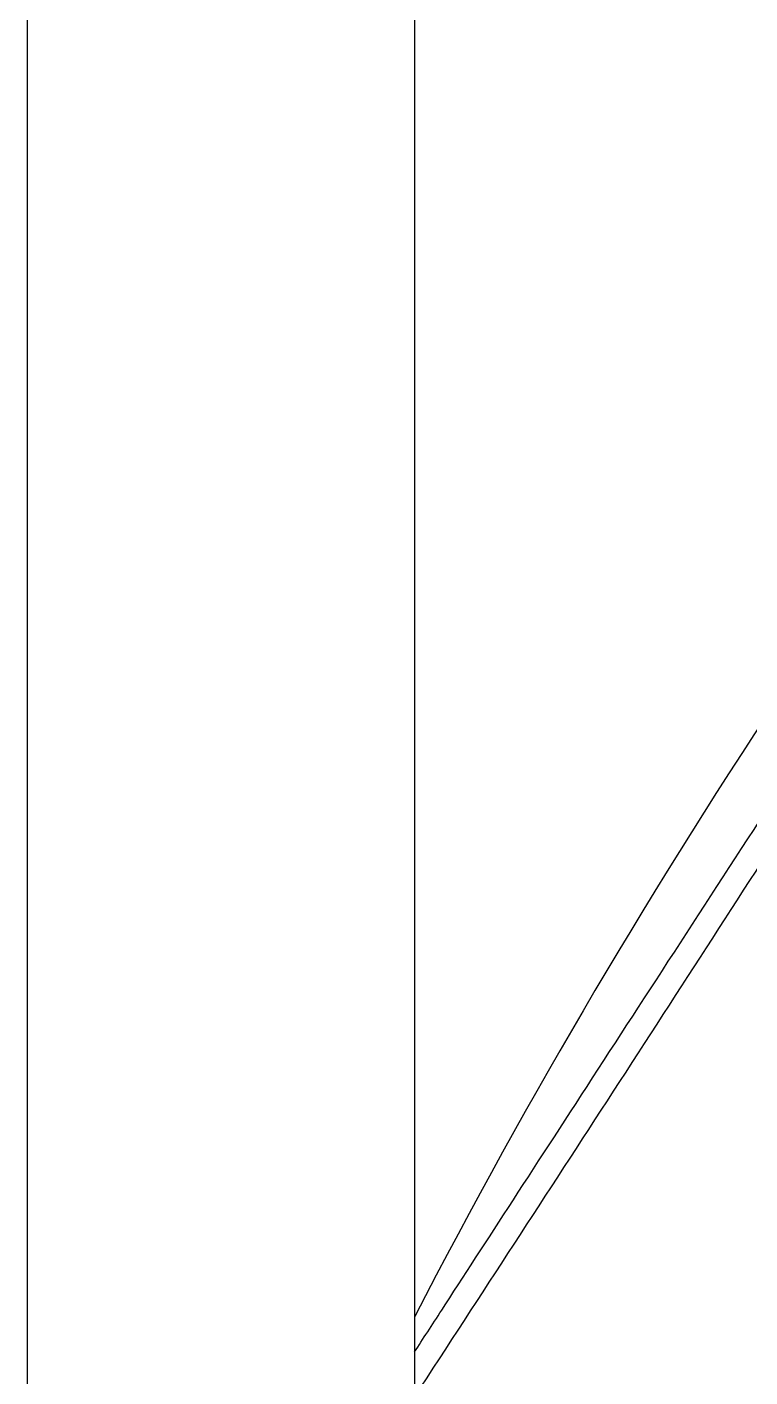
# Model space of a CAD drawing. Header units: millimetres. Extents: x -60 to 7633, y -2614 to 2146.
# Drawn here: x 3215.7 to 3256.3, y 1013.7 to 1089.6 of the extents above; entities that cross this region are included whole.
import ezdxf

# ---------------------------------------------------------------- set-up
doc = ezdxf.new("R2010")
doc.units = ezdxf.units.MM
doc.layers.get('0').update_dxf_attribs({"color": 250})

msp = doc.modelspace()

# ---------------------------------------------------------------- linework, layer by layer
at = {"linetype": 'Continuous'}
for p, q in [((3215.674, 1860.626), (3215.674, 870.703)), ((3237.474, 870.703), (3237.474, 1860.628))]:
    msp.add_line(p, q, dxfattribs=at)
for centre, radius, start, end in [((3570.569, 844.806), 375, 139.86095, 152.65471), ((-1704.8, 4242.455), 5904.094, 326.8342149, 327.2323516)]:
    msp.add_arc(centre, radius, start, end, dxfattribs=at)
msp.add_open_spline([(3237.464, 1015.064), (3237.939, 1015.795), (3238.449, 1016.58), (3241.38, 1021.094), (3244.41, 1025.76), (3251.181, 1036.186), (3254.918, 1041.94), (3258.652, 1047.69)], degree=3, knots=[0, 0, 0, 0, 0.102216, 0.102216, 0.551108, 0.551108, 1, 1, 1, 1], dxfattribs=at)

doc.saveas('drawing.dxf')
